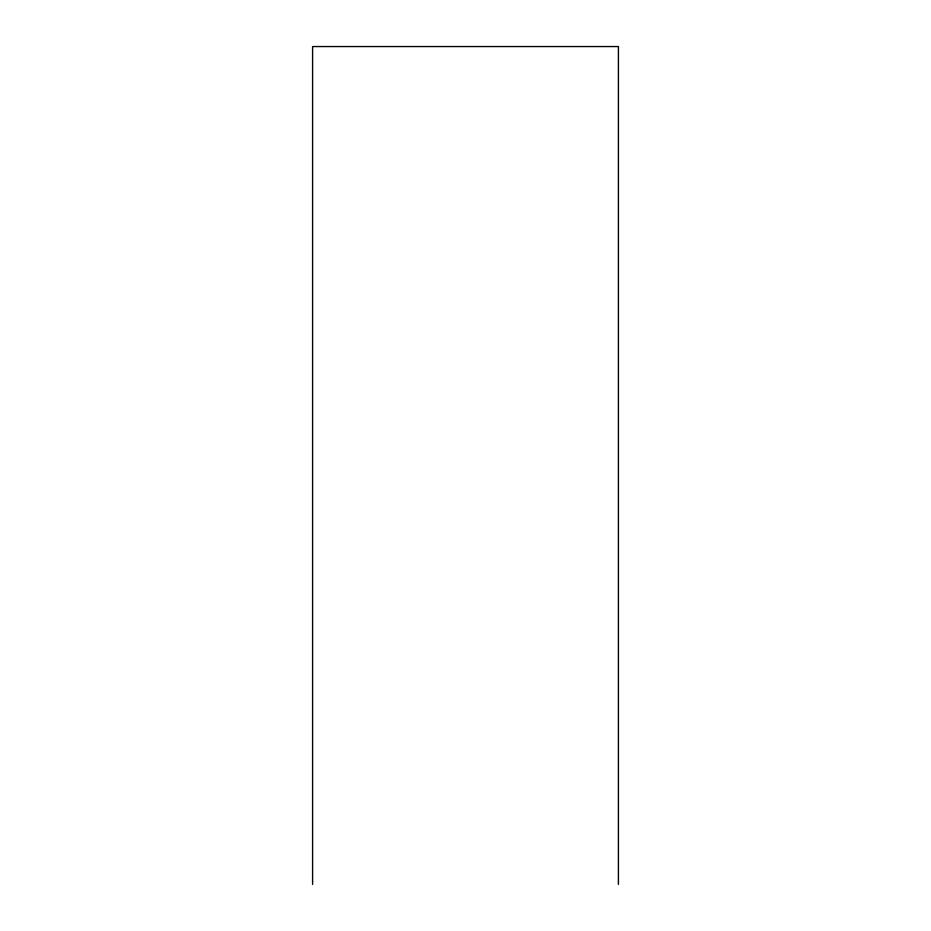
<?xml version="1.0" encoding="UTF-8"?>
<svg xmlns="http://www.w3.org/2000/svg" width="931" height="931" viewBox="0 0 931 931"><rect width="100%" height="100%" fill="white"/><g stroke="black" fill="none" stroke-linecap="round" stroke-linejoin="round"><path stroke-width="1.4" d="M618.405 884.45L618.405 46.55L312.595 46.55L312.595 884.45"/></g></svg>
